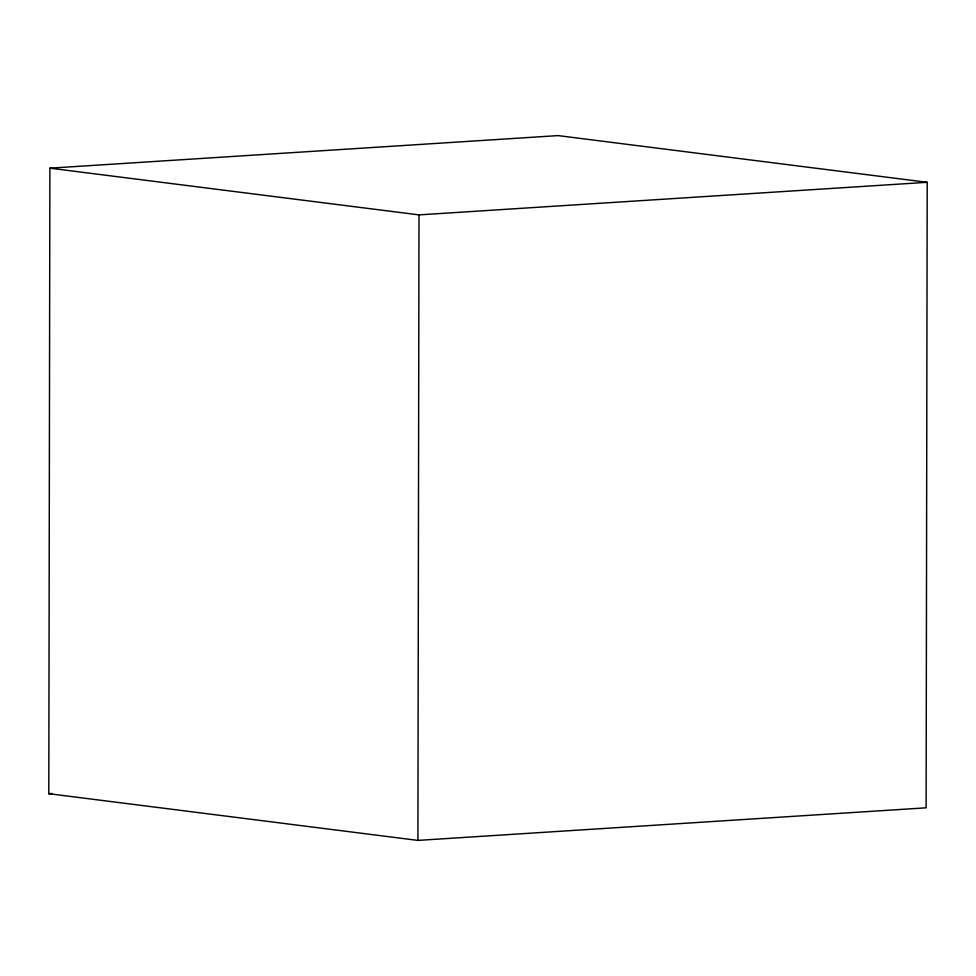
<?xml version="1.0" encoding="UTF-8"?>
<svg xmlns="http://www.w3.org/2000/svg" width="976" height="976" viewBox="0 0 976 976"><rect width="100%" height="100%" fill="white"/><g stroke="black" fill="none" stroke-linecap="round" stroke-linejoin="round"><path stroke-width="1.46" d="M48.8 793.695L49.886 168.177L558.089 135.603L927.2 182.305L926.114 807.823L417.911 840.397L48.8 793.695L51.838 793.5M417.911 840.397L418.997 214.879L49.886 168.177M418.997 214.879L927.2 182.305"/></g></svg>
